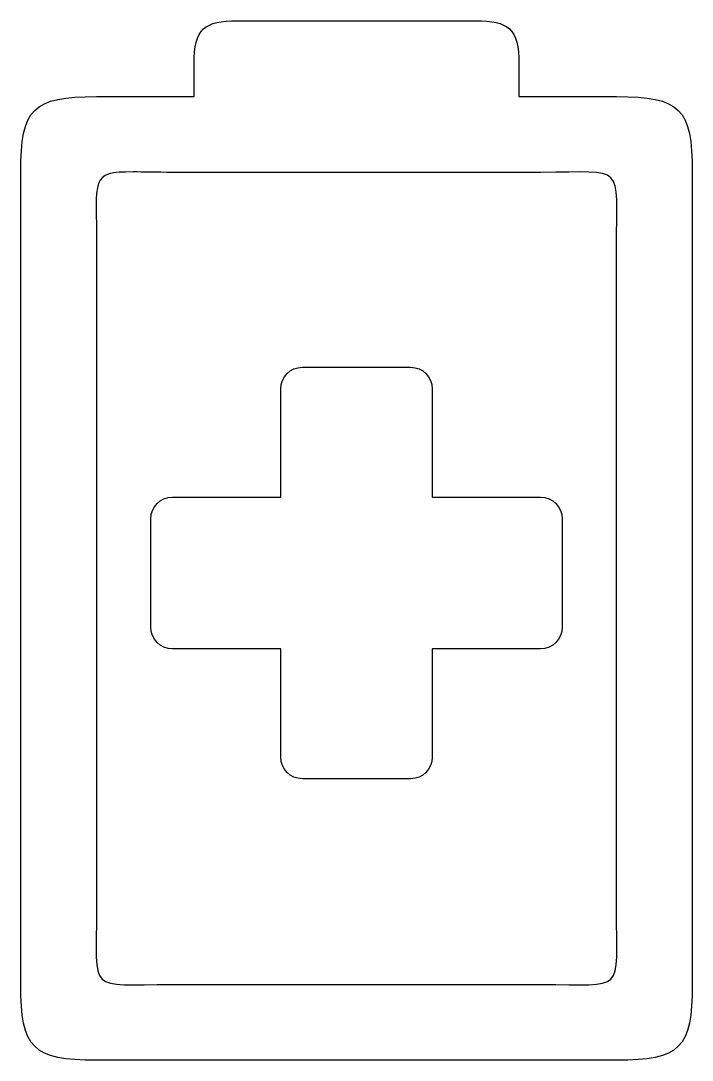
# Model space of a CAD drawing. Header units: centimetres. Extents: x -6.5 to 6.5, y -10.1 to 10.1.
import ezdxf

# ---------------------------------------------------------------- set-up
doc = ezdxf.new("R2010")
doc.units = ezdxf.units.CM
doc.header["$MEASUREMENT"] = 0
doc.layers.add('Layer 1', color=7, linetype='Continuous')

msp = doc.modelspace()

# ---------------------------------------------------------------- linework, layer by layer
at = {"layer": 'Layer 1'}
for points, knots in [([(-2.31924, 10.12031), (-2.95176, 10.12031), (-3.1626, 9.97778), (-3.1626, 9.27695), (-3.1626, 9.27695), (-3.1626, 9.27695), (-3.1626, 8.64443), (-3.1626, 8.64443), (-3.1626, 8.64443), (-3.1626, 8.64443), (-5.06016, 8.64443), (-5.06016, 8.64443), (-5.06016, 8.64443), (-6.3061, 8.64443), (-6.53604, 8.41449), (-6.53604, 7.16855), (-6.53604, 7.16855), (-6.53604, 7.16855), (-6.53604, -8.64444), (-6.53604, -8.64444), (-6.53604, -8.64444), (-6.53604, -9.89038), (-6.3061, -10.12032), (-5.06016, -10.12032), (-5.06016, -10.12032), (-5.06016, -10.12032), (5.06016, -10.12031), (5.06016, -10.12031), (5.06016, -10.12031), (6.3061, -10.12031), (6.53604, -9.89037), (6.53604, -8.64443), (6.53604, -8.64443), (6.53604, -8.64443), (6.53604, 7.16855), (6.53604, 7.16855), (6.53604, 7.16855), (6.53604, 8.41449), (6.3061, 8.64443), (5.06016, 8.64443), (5.06016, 8.64443), (5.06016, 8.64443), (3.1626, 8.64443), (3.1626, 8.64443), (3.1626, 8.64443), (3.1626, 8.64443), (3.1626, 9.27695), (3.1626, 9.27695), (3.1626, 9.27695), (3.1626, 9.97778), (2.95176, 10.12031), (2.31924, 10.12031), (2.31924, 10.12031), (2.31924, 10.12031), (-2.31924, 10.12031), (-2.31924, 10.12031)], [0, 0, 0, 0, 0.06666667, 0.06666667, 0.06666667, 0.06666667, 0.13333333, 0.13333333, 0.13333333, 0.13333333, 0.2, 0.2, 0.2, 0.2, 0.26666667, 0.26666667, 0.26666667, 0.26666667, 0.33333333, 0.33333333, 0.33333333, 0.33333333, 0.4, 0.4, 0.4, 0.4, 0.46666667, 0.46666667, 0.46666667, 0.46666667, 0.53333333, 0.53333333, 0.53333333, 0.53333333, 0.6, 0.6, 0.6, 0.6, 0.66666667, 0.66666667, 0.66666667, 0.66666667, 0.73333333, 0.73333333, 0.73333333, 0.73333333, 0.8, 0.8, 0.8, 0.8, 0.86666667, 0.86666667, 0.86666667, 0.86666667, 1, 1, 1, 1]), ([(-4.34726, 7.17644), (-4.1505, 7.1756), (-3.90053, 7.16855), (-3.58427, 7.16855), (-3.58427, 7.16855), (-3.58427, 7.16855), (3.58428, 7.16855), (3.58428, 7.16855), (3.58428, 7.16855), (5.271, 7.16855), (5.06016, 7.37939), (5.06016, 5.69267), (5.06016, 5.69267), (5.06016, 5.69267), (5.06016, -7.16856), (5.06016, -7.16856), (5.06016, -7.16856), (5.06016, -8.85528), (5.271, -8.64444), (3.58428, -8.64444), (3.58428, -8.64444), (3.58428, -8.64444), (-3.58428, -8.64443), (-3.58428, -8.64443), (-3.58428, -8.64443), (-5.271, -8.64443), (-5.06016, -8.85527), (-5.06016, -7.16855), (-5.06016, -7.16855), (-5.06016, -7.16855), (-5.06016, 5.69268), (-5.06016, 5.69268), (-5.06016, 5.69268), (-5.06016, 7.06314), (-5.19974, 7.18049), (-4.34727, 7.17649), (-4.34727, 7.17649), (-4.34727, 7.17649), (-4.34726, 7.17644), (-4.34726, 7.17644)], [0, 0, 0, 0, 0.09090909, 0.09090909, 0.09090909, 0.09090909, 0.18181818, 0.18181818, 0.18181818, 0.18181818, 0.27272727, 0.27272727, 0.27272727, 0.27272727, 0.36363636, 0.36363636, 0.36363636, 0.36363636, 0.45454545, 0.45454545, 0.45454545, 0.45454545, 0.54545455, 0.54545455, 0.54545455, 0.54545455, 0.63636364, 0.63636364, 0.63636364, 0.63636364, 0.72727273, 0.72727273, 0.72727273, 0.72727273, 0.81818182, 0.81818182, 0.81818182, 0.81818182, 1, 1, 1, 1]), ([(-1.0542, 3.37344), (-1.28781, 3.37344), (-1.47588, 3.18537), (-1.47588, 2.95176), (-1.47588, 2.95176), (-1.47588, 2.95176), (-1.47588, 0.84336), (-1.47588, 0.84336), (-1.47588, 0.84336), (-1.47588, 0.84336), (-3.58428, 0.84336), (-3.58428, 0.84336), (-3.58428, 0.84336), (-3.81789, 0.84336), (-4.00596, 0.65529), (-4.00596, 0.42168), (-4.00596, 0.42168), (-4.00596, 0.42168), (-4.00596, -1.68672), (-4.00596, -1.68672), (-4.00596, -1.68672), (-4.00596, -1.92033), (-3.81789, -2.1084), (-3.58428, -2.1084), (-3.58428, -2.1084), (-3.58428, -2.1084), (-1.47588, -2.1084), (-1.47588, -2.1084), (-1.47588, -2.1084), (-1.47588, -2.1084), (-1.47588, -4.2168), (-1.47588, -4.2168), (-1.47588, -4.2168), (-1.47588, -4.45041), (-1.28781, -4.63848), (-1.0542, -4.63848), (-1.0542, -4.63848), (-1.0542, -4.63848), (1.0542, -4.63848), (1.0542, -4.63848), (1.0542, -4.63848), (1.28781, -4.63848), (1.47588, -4.45041), (1.47588, -4.2168), (1.47588, -4.2168), (1.47588, -4.2168), (1.47588, -2.1084), (1.47588, -2.1084), (1.47588, -2.1084), (1.47588, -2.1084), (3.58428, -2.1084), (3.58428, -2.1084), (3.58428, -2.1084), (3.81789, -2.1084), (4.00596, -1.92033), (4.00596, -1.68672), (4.00596, -1.68672), (4.00596, -1.68672), (4.00596, 0.42168), (4.00596, 0.42168), (4.00596, 0.42168), (4.00596, 0.65529), (3.81789, 0.84336), (3.58428, 0.84336), (3.58428, 0.84336), (3.58428, 0.84336), (1.47588, 0.84336), (1.47588, 0.84336), (1.47588, 0.84336), (1.47588, 0.84336), (1.47588, 2.95176), (1.47588, 2.95176), (1.47588, 2.95176), (1.47588, 3.18537), (1.28781, 3.37344), (1.0542, 3.37344), (1.0542, 3.37344), (1.0542, 3.37344), (-1.0542, 3.37344), (-1.0542, 3.37344)], [0, 0, 0, 0, 0.04761905, 0.04761905, 0.04761905, 0.04761905, 0.0952381, 0.0952381, 0.0952381, 0.0952381, 0.14285714, 0.14285714, 0.14285714, 0.14285714, 0.19047619, 0.19047619, 0.19047619, 0.19047619, 0.23809524, 0.23809524, 0.23809524, 0.23809524, 0.28571429, 0.28571429, 0.28571429, 0.28571429, 0.33333333, 0.33333333, 0.33333333, 0.33333333, 0.38095238, 0.38095238, 0.38095238, 0.38095238, 0.42857143, 0.42857143, 0.42857143, 0.42857143, 0.47619048, 0.47619048, 0.47619048, 0.47619048, 0.52380952, 0.52380952, 0.52380952, 0.52380952, 0.57142857, 0.57142857, 0.57142857, 0.57142857, 0.61904762, 0.61904762, 0.61904762, 0.61904762, 0.66666667, 0.66666667, 0.66666667, 0.66666667, 0.71428571, 0.71428571, 0.71428571, 0.71428571, 0.76190476, 0.76190476, 0.76190476, 0.76190476, 0.80952381, 0.80952381, 0.80952381, 0.80952381, 0.85714286, 0.85714286, 0.85714286, 0.85714286, 0.9047619, 0.9047619, 0.9047619, 0.9047619, 1, 1, 1, 1])]:
    msp.add_open_spline(points, degree=3, knots=knots, dxfattribs=at)

doc.saveas('drawing.dxf')
